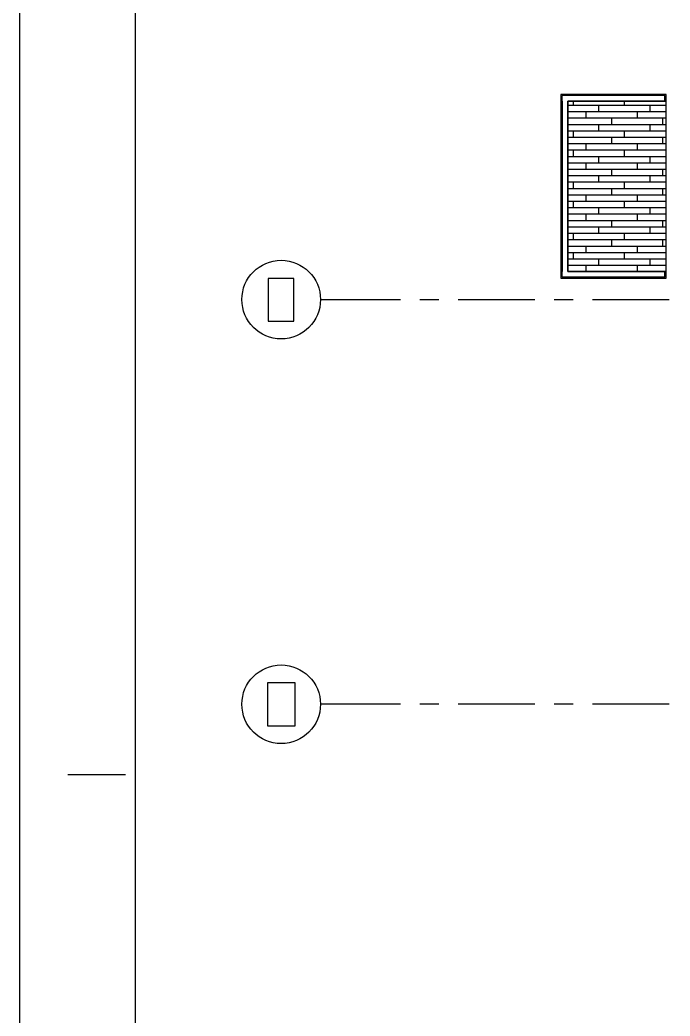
# Model space of a CAD drawing. Extents: x 0 to 3024, y 0 to 2160.
# Drawn here: x 0 to 304.7, y 1172.2 to 1638.9 of the extents above; entities that cross this region are included whole.
import ezdxf

# ---------------------------------------------------------------- set-up
doc = ezdxf.new("R2010")
doc.units = 0
doc.layers.add('CTR-1st_Phase-Structure_S213-THIRD_FLOOR_FRAMING_PLAN', color=7, linetype='CONTINUOUS')

msp = doc.modelspace()

# ---------------------------------------------------------------- linework, layer by layer
at = {"layer": 'CTR-1st_Phase-Structure_S213-THIRD_FLOOR_FRAMING_PLAN', "color": 7}
for points in [[(0, 0.060054), (0, 2160)], [(53.999999, 2106.060001), (53.999999, 54.060053), (2969.999926, 54.060053)], [(256.739994, 1600.800014), (302.339992, 1600.800014), (302.879992, 1600.800014), (302.879992, 1603.440014), (302.879992, 1603.980014), (253.559994, 1603.980014), (253.559994, 1603.440014), (253.559994, 1600.800014)], [(254.099994, 1600.800014), (254.099994, 1603.440014)], [(302.339992, 1603.440014), (254.099994, 1603.440014)], [(302.339992, 1600.800014), (302.339992, 1603.440014)], [(302.879992, 1518.420016), (302.879992, 1603.440014)], [(253.559994, 1600.800014), (253.559994, 1521.060016)], [(254.099994, 1600.800014), (254.099994, 1521.060016)], [(256.739994, 1521.060016), (256.739994, 1600.800014)], [(253.559994, 1517.880016), (302.879992, 1517.880016), (302.879992, 1518.420016), (302.879992, 1521.060016), (302.339992, 1521.060016), (256.739994, 1521.060016)], [(253.559994, 1521.060016), (253.559994, 1518.420016), (253.559994, 1517.880016)], [(254.099994, 1518.420016), (254.099994, 1521.060016)], [(302.339992, 1518.420016), (254.099994, 1518.420016)], [(302.339992, 1518.420016), (302.339992, 1521.060016)], [(49.499999, 1285.260022), (22.499999, 1285.260022)]]:
    msp.add_lwpolyline(points, dxfattribs=at)
for points in [[(256.739994, 1600.800014), (256.739994, 1521.060016), (302.879992, 1521.060016), (302.879992, 1600.800014)], [(116.399997, 1517.820016), (116.399997, 1497.780017), (128.399997, 1497.780017), (128.399997, 1517.820016)], [(115.979997, 1328.280021), (115.979997, 1308.240021), (128.939997, 1308.240021), (128.939997, 1328.280021)]]:
    msp.add_lwpolyline(points, close=True, dxfattribs=at)
at = {"layer": 'CTR-1st_Phase-Structure_S213-THIRD_FLOOR_FRAMING_PLAN', "color": 1}
for points in [[(302.879992, 1598.820014), (256.739994, 1598.820014)], [(259.259994, 1600.800014), (259.259994, 1598.820014)], [(271.259993, 1598.820014), (271.259993, 1595.820014)], [(283.259993, 1600.800014), (283.259993, 1598.820014)], [(295.259993, 1598.820014), (295.259993, 1595.820014)], [(302.879992, 1595.820014), (256.739994, 1595.820014)], [(302.879992, 1592.820014), (256.739994, 1592.820014)], [(265.259993, 1595.820014), (265.259993, 1592.820014)], [(277.259993, 1592.820014), (277.259993, 1589.820014)], [(289.259993, 1595.820014), (289.259993, 1592.820014)], [(301.259992, 1592.820014), (301.259992, 1589.820014)], [(302.879992, 1589.820014), (256.739994, 1589.820014)], [(302.879992, 1586.820014), (256.739994, 1586.820014)], [(259.259994, 1586.820014), (259.259994, 1583.820014)], [(271.259993, 1589.820014), (271.259993, 1586.820014)], [(283.259993, 1586.820014), (283.259993, 1583.820014)], [(295.259993, 1589.820014), (295.259993, 1586.820014)], [(302.879992, 1583.820014), (256.739994, 1583.820014)], [(277.259993, 1583.820014), (277.259993, 1580.820014)], [(301.259992, 1583.820014), (301.259992, 1580.820014)], [(302.879992, 1580.820014), (256.739994, 1580.820014)], [(302.879992, 1577.820015), (256.739994, 1577.820015)], [(259.259994, 1577.820015), (259.259994, 1574.820015)], [(265.259993, 1580.820014), (265.259993, 1577.820015)], [(283.259993, 1577.820015), (283.259993, 1574.820015)], [(289.259993, 1580.820014), (289.259993, 1577.820015)], [(302.879992, 1574.820015), (256.739994, 1574.820015)], [(271.259993, 1574.820015), (271.259993, 1571.820015)], [(295.259993, 1574.820015), (295.259993, 1571.820015)], [(302.879992, 1571.820015), (256.739994, 1571.820015)], [(302.879992, 1568.820015), (256.739994, 1568.820015)], [(265.259993, 1571.820015), (265.259993, 1568.820015)], [(277.259993, 1568.820015), (277.259993, 1565.820015)], [(289.259993, 1571.820015), (289.259993, 1568.820015)], [(301.259992, 1568.820015), (301.259992, 1565.820015)], [(302.879992, 1565.820015), (256.739994, 1565.820015)], [(271.259993, 1565.820015), (271.259993, 1562.820015)], [(295.259993, 1565.820015), (295.259993, 1562.820015)], [(302.879992, 1562.820015), (256.739994, 1562.820015)], [(302.879992, 1559.820015), (256.739994, 1559.820015)], [(259.259994, 1562.820015), (259.259994, 1559.820015)], [(277.259993, 1559.820015), (277.259993, 1556.820015)], [(283.259993, 1562.820015), (283.259993, 1559.820015)], [(301.259992, 1559.820015), (301.259992, 1556.820015)], [(302.879992, 1556.820015), (256.739994, 1556.820015)], [(265.259993, 1556.820015), (265.259993, 1553.820015)], [(289.259993, 1556.820015), (289.259993, 1553.820015)], [(302.879992, 1553.820015), (256.739994, 1553.820015)], [(302.879992, 1550.820015), (256.739994, 1550.820015)], [(259.259994, 1553.820015), (259.259994, 1550.820015)], [(271.259993, 1550.820015), (271.259993, 1547.820015)], [(283.259993, 1553.820015), (283.259993, 1550.820015)], [(295.259993, 1550.820015), (295.259993, 1547.820015)], [(302.879992, 1547.820015), (256.739994, 1547.820015)], [(302.879992, 1544.820015), (256.739994, 1544.820015)], [(265.259993, 1547.820015), (265.259993, 1544.820015)], [(277.259993, 1544.820015), (277.259993, 1541.820015)], [(289.259993, 1547.820015), (289.259993, 1544.820015)], [(301.259992, 1544.820015), (301.259992, 1541.820015)], [(302.879992, 1541.820015), (256.739994, 1541.820015)], [(271.259993, 1541.820015), (271.259993, 1538.820016)], [(295.259993, 1541.820015), (295.259993, 1538.820016)], [(302.879992, 1538.820016), (256.739994, 1538.820016)], [(302.879992, 1535.820016), (256.739994, 1535.820016)], [(259.259994, 1538.820016), (259.259994, 1535.820016)], [(277.259993, 1535.820016), (277.259993, 1532.820016)], [(283.259993, 1538.820016), (283.259993, 1535.820016)], [(301.259992, 1535.820016), (301.259992, 1532.820016)], [(302.879992, 1532.820016), (256.739994, 1532.820016)], [(265.259993, 1532.820016), (265.259993, 1529.820016)], [(289.259993, 1532.820016), (289.259993, 1529.820016)], [(302.879992, 1529.820016), (256.739994, 1529.820016)], [(302.879992, 1526.820016), (256.739994, 1526.820016)], [(259.259994, 1529.820016), (259.259994, 1526.820016)], [(271.259993, 1526.820016), (271.259993, 1523.820016)], [(283.259993, 1529.820016), (283.259993, 1526.820016)], [(295.259993, 1526.820016), (295.259993, 1523.820016)], [(302.879992, 1523.820016), (256.739994, 1523.820016)], [(265.259993, 1523.820016), (265.259993, 1521.060016)], [(289.259993, 1523.820016), (289.259993, 1521.060016)], [(178.379996, 1507.800016), (140.879996, 1507.800016)], [(196.379995, 1507.800016), (187.379995, 1507.800016)], [(241.379994, 1507.800016), (205.379995, 1507.800016)], [(259.379994, 1507.800016), (250.379994, 1507.800016)], [(304.379992, 1507.800016), (268.379993, 1507.800016)], [(178.379996, 1318.260021), (140.879996, 1318.260021)], [(196.379995, 1318.260021), (187.379995, 1318.260021)], [(241.379994, 1318.260021), (205.379995, 1318.260021)], [(259.379994, 1318.260021), (250.379994, 1318.260021)], [(304.379992, 1318.260021), (268.379993, 1318.260021)]]:
    msp.add_lwpolyline(points, dxfattribs=at)
for points in [[(140.879996, 1507.860016)], [(140.879996, 1318.260021)]]:
    msp.add_lwpolyline(points, close=True, dxfattribs=at)
for points in [[(104.039997, 1507.860016), (104.039997, 1518.060016), (112.259997, 1526.280016), (122.459997, 1526.280016)], [(122.459997, 1526.280016), (132.599997, 1526.280016), (140.879996, 1518.060016), (140.879996, 1507.860016)], [(122.459997, 1489.440017), (112.259997, 1489.440017), (104.039997, 1497.720017), (104.039997, 1507.860016)], [(140.879996, 1507.860016), (140.879996, 1497.720017), (132.599997, 1489.440017), (122.459997, 1489.440017)], [(104.039997, 1318.260021), (104.039997, 1328.460021), (112.259997, 1336.680021), (122.459997, 1336.680021)], [(122.459997, 1336.680021), (132.599997, 1336.680021), (140.879996, 1328.460021), (140.879996, 1318.260021)], [(122.459997, 1299.840022), (112.259997, 1299.840022), (104.039997, 1308.120021), (104.039997, 1318.260021)], [(140.879996, 1318.260021), (140.879996, 1308.120021), (132.599997, 1299.840022), (122.459997, 1299.840022)]]:
    msp.add_open_spline(points, degree=3, dxfattribs=at)

doc.saveas('drawing.dxf')
